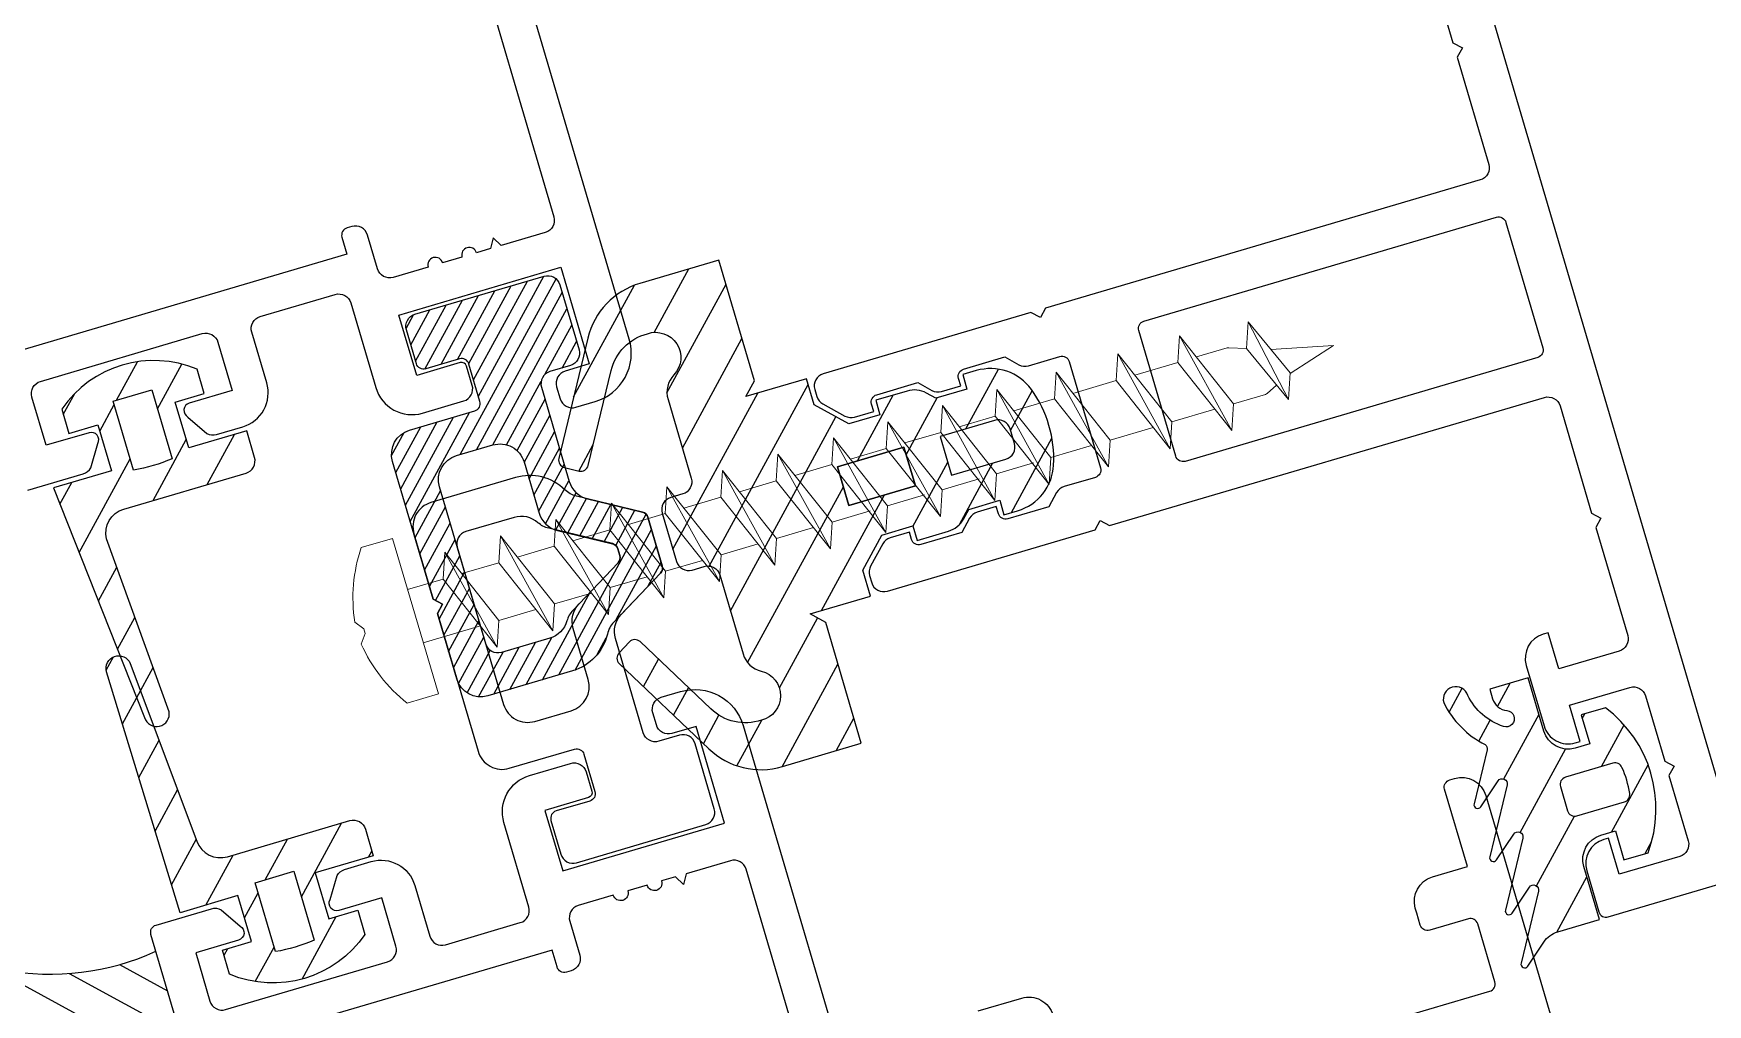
# Model space of a CAD drawing. Header units: millimetres. Extents: x 62878 to 70819, y -67946 to -61850.
# Drawn here: x 63558.57 to 63565.21, y -65187.83 to -65183.98 of the extents above; entities that cross this region are included whole.
import ezdxf

# ---------------------------------------------------------------- set-up
doc = ezdxf.new("R2010")
doc.units = ezdxf.units.MM
doc.layers.add('DOGRAMA', color=171, linetype='Continuous', lineweight=0)
pattern_1 = [(61.42665841833924, (63602.82817236294, -65288.32119574583), (0.1394151397588898, -0.07592747398675415), [])]

# ---------------------------------------------------------------- blocks, each defined once
blk = doc.blocks.new('a2we')
at = {"lineweight": 5, "ltscale": 0.5}
for p, q in [((-196.0144480926461, -415.2868589025547), (-196.5925912144022, -417.2488821181558)), ((-196.0144480926461, -415.2868589025547), (-195.4639709594615, -417.7110762494052)), ((-197.5747968978259, -417.6063757508618), (-196.5747276986959, -417.2423803302317)), ((-196.5747276986959, -417.2423803302317), (-194.1582851917165, -418.2620245979042)), ((-194.1582851917165, -418.2620245979042), (-197.5747968978259, -417.6063757508618)), ((-195.1583543907882, -418.6260200186506), (-197.5747968978259, -417.6063757508618)), ((-196.8896500078097, -417.895480952812), (-197.0961171580722, -418.3448917148726)), ((-197.1143788935161, -419.7428166739272), (-197.1143788935161, -418.4283854465556)), ((-194.1582851917165, -418.2620245979042), (-195.1583543907882, -418.6260200186506)), ((-195.1583543907882, -418.6260200186506), (-194.9264251741961, -419.2953524503964)), ((-194.9154016761394, -420.634479622855), (-194.9154016761394, -419.3608343693425)), ((-198.1144480926461, -420.1068120946153), (-197.1143788935161, -419.7428166739268)), ((-197.1143788935161, -419.7428166739268), (-193.9153324771005, -421.0399975355008)), ((-197.1143788935161, -419.7428166739268), (-193.9153324771005, -421.0399975355008)), ((-194.9154016761721, -421.4039929561312), (-198.1144480926461, -420.1068120946153)), ((-193.9153324771005, -421.0399975355008), (-198.1144480926461, -420.1068120946153)), ((-197.1143788935161, -422.2969096404012), (-197.1143788935162, -420.512330007273)), ((-193.9153324771005, -421.0399975355008), (-194.9154016761721, -421.4039929561312)), ((-194.9154016761721, -423.1885725893157), (-194.9154016761721, -421.4039929561312)), ((-198.1144480926461, -422.6609050610894), (-197.1143788935161, -422.2969096404012)), ((-194.9154016761721, -423.9580859226053), (-198.1144480926461, -422.6609050610894)), ((-193.9153324771005, -423.594090501975), (-198.1144480926461, -422.6609050610894)), ((-197.1143788935161, -422.2969096404012), (-193.9153324771005, -423.594090501975)), ((-197.1143788935161, -422.2969096404012), (-193.9153324771005, -423.594090501975)), ((-197.1143788935161, -424.8510026068752), (-197.1143788935162, -423.0664229737469)), ((-193.9153324771005, -423.594090501975), (-194.9154016761721, -423.9580859226053)), ((-194.9154016761721, -425.7426655557898), (-194.9154016761721, -423.9580859226053)), ((-198.1144480926461, -425.2149980275636), (-197.1143788935161, -424.8510026068752)), ((-194.9154016761721, -426.5121788890793), (-198.1144480926461, -425.2149980275636)), ((-193.9153324771005, -426.1481834684492), (-198.1144480926461, -425.2149980275636)), ((-197.1143788935161, -424.8510026068752), (-193.9153324771005, -426.1481834684492)), ((-197.1143788935161, -424.8510026068752), (-193.9153324771005, -426.1481834684492)), ((-197.1143788935161, -427.3050955733496), (-197.1143788935162, -425.6205159402211)), ((-193.9153324771005, -426.1481834684492), (-194.9154016761721, -426.5121788890793)), ((-194.9154016761721, -428.1967585222638), (-194.9154016761721, -426.5121788890793)), ((-198.1144480926461, -427.669090994038), (-197.1143788935161, -427.3050955733496)), ((-197.1143788935161, -427.3050955733496), (-193.9153324771005, -428.6022764349236)), ((-197.1143788935161, -427.3050955733496), (-193.9153324771005, -428.6022764349236)), ((-194.9154016761721, -428.9662718555534), (-198.1144480926461, -427.669090994038)), ((-193.9153324771005, -428.6022764349236), (-198.1144480926461, -427.669090994038)), ((-197.1143788935161, -429.5591885398237), (-197.1143788935161, -428.0237477951896)), ((-193.9153324771005, -428.6022764349236), (-194.9154016761721, -428.9662718555534)), ((-194.9154016761721, -430.450851488738), (-194.9154016761721, -428.9662718555534)), ((-198.1144480926461, -429.9231839605702), (-197.1143788935161, -429.5591885398237)), ((-194.9154016761721, -431.2203648220857), (-198.1144480926461, -429.9231839605702)), ((-193.9153324771005, -430.8563694013976), (-198.1144480926461, -429.9231839605702)), ((-197.1143788935161, -429.5591885398237), (-193.9153324771005, -430.8563694013976)), ((-197.1143788935161, -429.5591885398237), (-193.9153324771005, -430.8563694013976)), ((-197.1143788935161, -431.8132815063559), (-197.1143788935161, -430.2778407616635)), ((-193.9153324771005, -430.8563694013976), (-194.9154016761721, -431.2203648220857)), ((-194.9154016761721, -432.7049444552304), (-194.9154016761721, -431.2203648220857)), ((-198.1144480926461, -432.177276926986), (-197.1143788935161, -431.8132815063559)), ((-197.1143788935161, -431.8132815063559), (-193.9153324771005, -433.1104623678716)), ((-197.1143788935161, -431.8132815063559), (-193.9153324771005, -433.1104623678716)), ((-194.9154016761721, -433.4744577885599), (-198.1144480926461, -432.177276926986)), ((-193.9153324771005, -433.1104623678716), (-198.1144480926461, -432.177276926986)), ((-197.1143788935161, -434.0673744728301), (-197.1143788935161, -432.5319337281958)), ((-193.9153324771005, -433.1104623678716), (-194.9154016761721, -433.4744577885599)), ((-194.9154016761721, -434.9590374217446), (-194.9154016761721, -433.4744577885599)), ((-198.1144480926461, -434.4313698935184), (-197.1143788935161, -434.0673744728301)), ((-194.9154016761721, -435.7285507550341), (-198.1144480926461, -434.4313698935184)), ((-193.9153324771005, -435.364555334404), (-198.1144480926461, -434.4313698935184)), ((-197.1143788935161, -434.0673744728301), (-193.9153324771005, -435.364555334404)), ((-197.1143788935161, -434.0673744728301), (-193.9153324771005, -435.364555334404)), ((-197.1143788935161, -436.3642339800811), (-197.1143788935161, -434.7860266946118)), ((-193.9153324771005, -435.364555334404), (-194.9154016761721, -435.7285507550341)), ((-194.9154016761721, -437.2558969289955), (-194.9154016761721, -435.7285507550341)), ((-198.1144480926461, -436.7282294008277), (-197.1143788935161, -436.3642339800811)), ((-197.1143788935161, -436.3642339800811), (-193.9153324771005, -437.6614148416551)), ((-197.1143788935161, -436.3642339800811), (-193.9153324771005, -437.6614148416551)), ((-194.9154016761721, -438.0254102623434), (-198.1144480926461, -436.7282294008277)), ((-193.9153324771005, -437.6614148416551), (-198.1144480926461, -436.7282294008277)), ((-197.1143788935161, -438.6610934873901), (-197.1143788935161, -437.1337473134849)), ((-193.9153324771005, -437.6614148416551), (-194.9154016761721, -438.0254102623434)), ((-194.9154016761721, -439.5527564362646), (-194.9154016761721, -438.0254102623434)), ((-198.1144480926461, -439.0250889080787), (-197.1143788935161, -438.6610934873901)), ((-197.1143788935161, -438.6610934873901), (-193.9153324771005, -439.9582743489061)), ((-197.1143788935161, -438.6610934873901), (-193.9153324771005, -439.9582743489061)), ((-194.9154016761721, -440.3222697695944), (-198.1144480926461, -439.0250889080787)), ((-193.9153324771005, -439.9582743489061), (-198.1144480926461, -439.0250889080787)), ((-197.1143788935161, -440.9579529946993), (-197.1143788935161, -439.430606820736)), ((-193.9153324771005, -439.9582743489061), (-194.9154016761721, -440.3222697695944)), ((-194.9154016761721, -441.849615943574), (-194.9154016761721, -440.3222697695944)), ((-198.1144480926461, -441.3219484153295), (-197.1143788935161, -440.9579529946993)), ((-194.9154016761721, -442.6191292769035), (-198.1144480926461, -441.3219484153295)), ((-193.9153324771005, -442.2551338562151), (-198.1144480926461, -441.3219484153295)), ((-197.1143788935161, -440.9579529946993), (-193.9153324771005, -442.2551338562151)), ((-197.1143788935161, -443.2537258831643), (-197.1143788935161, -441.7274663280053)), ((-193.9153324771005, -442.2551338562151), (-194.9154016761721, -442.6191292769035)), ((-194.9154016761721, -444.1453888320787), (-194.9154016761721, -442.6191292769035)), ((-198.1144480926461, -443.6177213039109), (-197.1143788935161, -443.2537258831643)), ((-197.1143788935161, -443.2537258831643), (-193.9153324771005, -444.5509067447383)), ((-194.9154016761721, -444.9149021654266), (-198.1144480926461, -443.6177213039109)), ((-193.9153324771005, -444.5509067447383), (-198.1144480926461, -443.6177213039109)), ((-197.1143788935161, -445.5538642814245), (-197.1143788935161, -444.0232392165685)), ((-193.9153324771005, -444.5509067447383), (-194.9154016761721, -444.9149021654266)), ((-194.9154016761721, -446.4455272302989), (-194.9154016761721, -444.9149021654266)), ((-198.1144480926461, -445.9178597020545), (-197.1143788935161, -445.5538642814245)), ((-193.9153324771005, -446.8510451429402), (-198.1144480926461, -445.9178597020545)), ((-194.9154016761721, -447.2150405636282), (-198.1144480926461, -445.9178597020545)), ((-197.1143788935161, -445.5538642814245), (-193.9153324771005, -446.8510451429402)), ((-197.1143788935161, -445.5538642814245), (-193.9153324771005, -446.8510451429402)), ((-197.1143788935161, -447.8540026795677), (-197.1143788935161, -446.3233776147298)), ((-193.9153324771005, -446.8510451429402), (-194.9154016761721, -447.2150405636282)), ((-194.9154016761721, -448.7456656284821), (-194.9154016761721, -447.2150405636282)), ((-197.1143788935161, -447.8540026795677), (-198.1144480926461, -448.2179981003141)), ((-193.9153324771005, -449.1511835411412), (-197.1143788935161, -447.8540026795677)), ((-194.9154016761721, -449.5151789618299), (-198.1144480926461, -448.2179981003141)), ((-198.1144480926461, -448.2179981003141), (-193.9153324771005, -449.1511835411412)), ((-197.1143788935161, -450.1541410778275), (-197.1143788935161, -448.6235160129718)), ((-193.9153324770423, -449.1511835411412), (-194.9154016761721, -449.5151789618299)), ((-194.9154016761723, -451.0458040266858), (-194.9154016761721, -449.5151789618299)), ((-198.1144480926461, -450.5181364984577), (-197.1143788935161, -450.1541410778275)), ((-194.9154016761721, -451.8153173600317), (-198.1144480926461, -450.5181364984577)), ((-193.9153324770423, -451.4513219393434), (-198.1144480926461, -450.5181364984577)), ((-197.1143788935161, -450.1541410778275), (-193.9153324770423, -451.4513219393434)), ((-197.1143788935161, -453.2868589025547), (-197.1143788935162, -450.9236544111328)), ((-193.9153324770423, -451.4513219393434), (-194.9154016761721, -451.8153173600317)), ((-194.9154016761721, -453.2868589025547), (-194.9154016761721, -451.8153173600317)), ((-192.7980524524961, -453.2868589025547), (-199.230843732796, -453.2868589025547)), ((-199.230843732796, -454.5827171301502), (-199.230843732796, -453.2868589025547)), ((-192.7980524524961, -454.5827171301502), (-192.7980524524961, -453.2868589025547))]:
    blk.add_line(p, q, dxfattribs=at)
blk.add_lwpolyline([(-196.4690204826777, -455.6637351848848), (-196.1125089353335, -455.3998333582319), (-195.9163872499585, -455.3998333582319), (-195.5598757026143, -455.6637351848848)], dxfattribs=at)
for centre, radius, start, end in [((-196.9143788935627, -418.4283854465556), 0.2, 155.3251238657465, 180), ((-195.115401676151, -419.3608343693425), 0.2, 0, 19.11162363728389), ((-195.6603624057317, -449.5292358589606), 6.187568978619671, 234.757305859688, 262.4904896380407), ((-196.3685337795604, -449.5292358589606), 6.187568978619673, 277.5095103619591, 305.2426941403116)]:
    blk.add_arc(centre, radius, start, end, dxfattribs=at)

msp = doc.modelspace()

# ---------------------------------------------------------------- hatches: boundary and pattern name
at = {"layer": 'DOGRAMA', "lineweight": -2}
h = msp.add_hatch(dxfattribs=at)
h.set_pattern_fill('ANSI31', color=256, scale=0.05, angle=433.5057849383392, style=0)
h.set_pattern_definition(pattern_1)
edge = h.paths.add_edge_path(flags=16)
edge.add_arc((63562.41477604042, -65185.6209269565), 0.04999999999144209, 286.426658404795, 376.426658404795)
edge.add_line((63562.4627351656, -65185.60678756786), (63562.44576789917, -65185.54923661762))
edge.add_arc((63562.397808774, -65185.56337600627), 0.04999999998652067, 16.42665841515008, 106.4266584151501)
edge.add_line((63562.38366938534, -65185.5154168811), (63562.167853322, -65185.57904413006))
edge.add_line((63562.167853322, -65185.57904413006), (63562.2130993657, -65185.73251333064))
edge.add_line((63562.2130993657, -65185.73251333064), (63562.42891542907, -65185.66888608168))
h.paths.add_polyline_path([(63562.06922199019, -65185.77493149661), (63562.02397594647, -65185.62146229603), (63561.76020075793, -65185.69922893365), (63561.80544680165, -65185.85269813424)], flags=16)
edge = h.paths.add_edge_path()
edge.add_arc((63562.3677049649, -65185.50969799332), 0.2000000000188345, 35.86043952733922, 106.4266584092556)
edge.add_line((63562.3111474103, -65185.31786149256), (63562.25714117771, -65185.33378369945))
edge.add_line((63562.25714117771, -65185.33378369945), (63562.2741084441, -65185.39133464966))
edge.add_line((63562.2741084441, -65185.39133464966), (63562.15106041565, -65185.42761187309))
edge.add_line((63562.15106041565, -65185.42761187309), (63562.11291866625, -65185.40683933221))
edge.add_arc((63562.06509033617, -65185.4946598927), 0.1000000000128783, 61.42665841850641, 106.426658417253)
edge.add_line((63562.03681155886, -65185.39874164232), (63561.91183547638, -65185.43558729779))
edge.add_line((63561.91183547638, -65185.43558729779), (63561.92880274276, -65185.49313824801))
edge.add_line((63561.92880274276, -65185.49313824801), (63561.80575471429, -65185.52941547139))
edge.add_line((63561.80575471429, -65185.52941547139), (63561.66700709975, -65185.45385154116))
edge.add_line((63561.66700709975, -65185.45385154116), (63561.63638563183, -65185.34998716276))
edge.add_line((63561.63638563183, -65185.34998716276), (63561.39659000592, -65185.42068410604))
edge.add_line((63561.39659000592, -65185.42068410604), (63561.43040974241, -65185.3585855922))
edge.add_line((63561.43040974241, -65185.3585855922), (63561.28901585584, -65184.87899434038))
edge.add_line((63561.28901585584, -65184.87899434038), (63560.97556233773, -65184.97140722533))
edge.add_arc((63561.06039866968, -65185.25916197639), 0.2999999999663642, 106.4266584211826, 166.4266584213896)
edge.add_line((63560.76877757922, -65185.1887550195), (63560.65347865035, -65185.66631577244))
edge.add_arc((63560.6826407594, -65185.67335646812), 0.02999999999227717, 166.4266584379715, 256.4266584514795)
edge.add_line((63560.67560006373, -65185.70251857716), (63560.73392428186, -65185.71659996854))
edge.add_arc((63560.74096497755, -65185.68743785952), 0.02999999997276654, 256.4266584146798, 346.4266584146798)
edge.add_line((63560.77012708657, -65185.6944785552), (63560.86103633009, -65185.31793831136))
edge.add_arc((63561.05545039043, -65185.36487628261), 0.2000000000035541, 104.50706108692461, 166.4266584289126, ccw=False)
edge.add_arc((63561.03814076223, -65185.26572408955), 0.1000000000150432, -43.57334157605612, 109.14150601560621, ccw=False)
edge.add_arc((63561.18303929167, -65185.40358059525), 0.09999999999014567, 136.4266584065562, 196.4266584076147)
edge.add_line((63561.08712104131, -65185.43185937255), (63561.17953464881, -65185.74531534135))
edge.add_arc((63561.13157552361, -65185.75945473), 0.05000000001443655, -73.57334159428109, 16.42665840571891, ccw=False)
edge.add_line((63561.14571491226, -65185.8074138552), (63561.09777004553, -65185.82154904018))
edge.add_arc((63561.11190943421, -65185.86950816534), 0.04999999998571435, 106.4266584414998, 196.426658439142)
edge.add_line((63561.06395030904, -65185.88364755402), (63561.12050786365, -65186.07548405476))
edge.add_arc((63561.16846698883, -65186.06134466611), 0.05000000000047861, 196.4266584104345, 286.4266584104345)
edge.add_line((63561.18260637749, -65186.10930379129), (63561.23055124425, -65186.09516860632))
edge.add_arc((63561.24469063289, -65186.14312773151), 0.04999999999636351, 16.42665839679762, 106.4266583944399, ccw=False)
edge.add_line((63561.29264975807, -65186.12898834287), (63561.38506336556, -65186.44244431167))
edge.add_arc((63561.48098161591, -65186.41416553437), 0.09999999998002031, 196.4266584139712, 256.4266584123527)
edge.add_arc((63561.43404364461, -65186.60857959468), 0.1000000000121438, -76.28818917437508, 76.42665841319217, ccw=False)
edge.add_arc((63561.39479571818, -65186.51589528704), 0.1999999999793162, 226.4266584139601, 288.3462557565576, ccw=False)
edge.add_line((63561.25693921249, -65186.66079381647), (63560.97630041754, -65186.39379398024))
edge.add_arc((63560.95562194168, -65186.41552875967), 0.03000000001051871, 46.42665841377851, 136.4266584137785)
edge.add_line((63560.93388716225, -65186.3948502838), (63560.89253021054, -65186.43831984267))
edge.add_arc((63560.91426498995, -65186.45899831851), 0.02999999998493038, 136.4266584248246, 226.4266584152464)
edge.add_line((63560.89358651411, -65186.48073309791), (63561.24951679358, -65186.81936527575))
edge.add_arc((63561.45630155214, -65186.60201748157), 0.300000000012608, 226.4266584142189, 286.4266584140402)
edge.add_line((63561.54113788407, -65186.88977223269), (63561.85459140219, -65186.79735934774))
edge.add_line((63561.85459140219, -65186.79735934774), (63561.71319751557, -65186.31776809586))
edge.add_line((63561.71319751557, -65186.31776809586), (63561.65109900171, -65186.28394835931))
edge.add_line((63561.65109900171, -65186.28394835931), (63561.89089462764, -65186.21325141606))
edge.add_line((63561.89089462764, -65186.21325141606), (63561.86027315971, -65186.10938703765))
edge.add_line((63561.86027315971, -65186.10938703765), (63561.93583708997, -65185.97063942309))
edge.add_line((63561.93583708997, -65185.97063942309), (63562.05888511847, -65185.9343621997))
edge.add_line((63562.05888511847, -65185.9343621997), (63562.07585238484, -65185.9919131499))
edge.add_line((63562.07585238484, -65185.9919131499), (63562.20082846728, -65185.95506749443))
edge.add_arc((63562.17254968997, -65185.85914924408), 0.0999999999841354, 286.4266584219685, 331.426658423508)
edge.add_line((63562.26037025043, -65185.90697757414), (63562.28114279132, -65185.86883582475))
edge.add_line((63562.28114279132, -65185.86883582475), (63562.40419081978, -65185.83255860137))
edge.add_line((63562.40419081978, -65185.83255860137), (63562.42115808614, -65185.89010955158))
edge.add_line((63562.42115808614, -65185.89010955158), (63562.47516431876, -65185.8741873447))
edge.add_arc((63562.41860676412, -65185.68235084399), 0.1999999999752498, 286.426658421379, 356.9928773050196)
edge.add_arc((63562.14847923696, -65185.66816038691), 0.4704999999772694, 356.9928773000148, 395.8604395344692)
at = {"layer": 'DOGRAMA', "lineweight": -2, "ltscale": 5}
h = msp.add_hatch(dxfattribs=at)
h.set_pattern_fill('ANSI31', color=256, scale=0.015, angle=433.5057849383392, style=0)
h.set_pattern_definition([(61.42665841833924, (63602.82817236294, -65288.32119574583), (0.04182454192766689, -0.02277824219602622), [])])
edge = h.paths.add_edge_path(flags=16)
edge.add_line((63560.88822840094, -65186.0255625166), (63560.89594204072, -65186.05172626562))
edge.add_arc((63560.8671665656, -65186.06020989886), 0.03000000002084598, -43.57334149805962, 16.42665849447542, ccw=False)
edge.add_line((63560.88890134506, -65186.08088837469), (63560.70944087514, -65186.26951609341))
edge.add_arc((63560.78189013991, -65186.33844434627), 0.1000000000426032, 136.4266584293974, 164.2856165401979)
edge.add_arc((63560.5893653829, -65186.28427592418), 0.09999999998440245, 286.4266584219685, 344.2856165351782, ccw=False)
edge.add_line((63560.61764416022, -65186.38019417453), (63560.42562325286, -65186.43680609623))
edge.add_arc((63560.41148386421, -65186.38884697106), 0.04999999998857822, 196.4266584151501, 286.4266584231474, ccw=False)
edge.add_line((63560.36352473903, -65186.40298635971), (63560.17971268648, -65185.77951773231))
edge.add_arc((63560.27563093685, -65185.75123895498), 0.1000000000091874, 106.42665842642921, 196.4266584264291, ccw=False)
edge.add_line((63560.24735215952, -65185.65532070461), (63560.39141394169, -65185.61284817159))
edge.add_arc((63560.41969271898, -65185.70876642195), 0.0999999999919207, 16.42665840761481, 106.42665840761481, ccw=False)
edge.add_line((63560.51561096935, -65185.68048764465), (63560.57536282927, -65185.88315884901))
edge.add_arc((63560.67128107962, -65185.85488007174), 0.09999999997876907, 196.4266583967976, 256.4266583961432)
edge.add_line((63560.64781209395, -65185.95208710188), (63560.86649362153, -65186.00488404074))
edge.add_arc((63560.85945292583, -65186.03404614978), 0.02999999999739995, 16.426658391774083, 76.42665839744768, ccw=False)
edge = h.paths.add_edge_path()
edge.add_line((63560.34051214252, -65185.44019532092), (63560.29668003762, -65185.29152203286))
edge.add_arc((63560.26790456254, -65185.30000566602), 0.02999999996537561, 16.42665838083496, 106.4266583847646)
edge.add_line((63560.25942092937, -65185.27123019095), (63560.12513537885, -65185.31082047921))
edge.add_arc((63560.11665174565, -65185.28204500409), 0.03000000000850067, 196.4266584145022, 286.4266584145022, ccw=False)
edge.add_line((63560.08787627053, -65185.29052863728), (63560.04828598231, -65185.15624308676))
edge.add_arc((63560.09624510749, -65185.14210369809), 0.0499999999996723, 106.42665842878691, 196.4266584367842, ccw=False)
edge.add_line((63560.08210571882, -65185.09414457291), (63560.59526835831, -65184.94285311428))
edge.add_arc((63560.60940774696, -65184.99081223945), 0.04999999998652067, 16.426658415150087, 106.42665841515009, ccw=False)
edge.add_line((63560.65736687213, -65184.9766728508), (63560.73371957089, -65185.23565212681))
edge.add_arc((63560.68576044572, -65185.24979151547), 0.04999999999063578, -73.57334156885531, 16.426658431144688, ccw=False)
edge.add_line((63560.69989983438, -65185.29775064065), (63560.61836932154, -65185.32178760135))
edge.add_arc((63560.63250871021, -65185.36974672653), 0.0499999999996723, 106.4266584367842, 196.4266584367842)
edge.add_line((63560.58454958503, -65185.3838861152), (63560.69475006528, -65185.75767304153))
edge.add_arc((63560.79066831565, -65185.72939426421), 0.09999999999809335, 196.4266584196107, 256.4266584203186)
edge.add_line((63560.76719933001, -65185.82660129438), (63560.98588085753, -65185.87939823327))
edge.add_arc((63560.97884016186, -65185.90856034232), 0.02999999999056958, 16.4266584529488, 76.42665845147951, ccw=False)
edge.add_line((63561.00761563695, -65185.90007670911), (63561.06430955584, -65186.09237574115))
edge.add_arc((63561.03553408073, -65186.10085937433), 0.02999999999740659, -43.573341614956405, 16.426658391774083, ccw=False)
edge.add_line((63561.05726886013, -65186.12153785019), (63560.87122560465, -65186.31708461819))
edge.add_arc((63560.9436748694, -65186.38601287095), 0.09999999995657645, 136.4266584630608, 166.9153301739242)
edge.add_arc((63560.65146389675, -65186.3180956607), 0.2000000000166586, 286.4266584198417, 346.91533013147455, ccw=False)
edge.add_line((63560.70802145139, -65186.50993216145), (63560.37212316851, -65186.60896224908))
edge.add_arc((63560.34384439119, -65186.51304399873), 0.09999999999111438, 196.4266584207896, 286.42665842078964, ccw=False)
edge.add_line((63560.24792614084, -65186.54132277604), (63560.17157344208, -65186.28234350008))
edge.add_line((63560.17157344208, -65186.28234350008), (63560.19186528398, -65186.24508439173))
edge.add_line((63560.19186528398, -65186.24508439173), (63560.1546061757, -65186.22479254982))
edge.add_line((63560.1546061757, -65186.22479254982), (63559.99341714499, -65185.67805852272))
edge.add_arc((63560.08933539535, -65185.6497797454), 0.1000000000001509, 106.42665841961079, 196.4266584236094, ccw=False)
edge.add_line((63560.06105661803, -65185.55386149503), (63560.3202203006, -65185.47745442922))
edge.add_arc((63560.31173666741, -65185.4486789541), 0.02999999999946415, 286.426658405103, 376.426658405103)
at = {"layer": 'DOGRAMA', "lineweight": -2}
h = msp.add_hatch(dxfattribs=at)
h.set_pattern_fill('ANSI31', color=256, scale=0.05, angle=433.5057849383392, style=0)
h.set_pattern_definition(pattern_1)
edge = h.paths.add_edge_path(flags=16)
edge.add_arc((63558.85399365082, -65185.05357510245), 0.6682513994152713, 279.5509792054248, 293.3023376357444, ccw=False)
edge.add_line((63558.96487332638, -65185.71256344102), (63558.8842239215, -65185.43901024858))
edge.add_line((63558.8842239215, -65185.43901024858), (63559.03769312207, -65185.39376420488))
edge.add_line((63559.03769312207, -65185.39376420488), (63559.11834252701, -65185.6673173973))
edge = h.paths.add_edge_path()
edge.add_line((63559.44528386129, -65185.66235398479), (63559.41417720629, -65185.55684390942))
edge.add_line((63559.41417720629, -65185.55684390942), (63559.18397340541, -65185.62471297497))
edge.add_line((63559.18397340541, -65185.62471297497), (63559.1302437285, -65185.44246829927))
edge.add_line((63559.1302437285, -65185.44246829927), (63559.24534562894, -65185.40853376652))
edge.add_line((63559.24534562894, -65185.40853376652), (63559.21706685162, -65185.31261551612))
edge.add_arc((63559.04520916901, -65185.71983650885), 0.4419999999933427, 67.1190103015535, 145.7343065338671)
edge.add_line((63558.67992464957, -65185.47097666908), (63558.7082034269, -65185.56689491948))
edge.add_line((63558.7082034269, -65185.56689491948), (63558.82330532734, -65185.5329603867))
edge.add_line((63558.82330532734, -65185.5329603867), (63558.87703500423, -65185.71520506237))
edge.add_line((63558.87703500423, -65185.71520506237), (63558.64683120335, -65185.78307412796))
edge.add_line((63558.64683120335, -65185.78307412796), (63559.0088784257, -65186.69493414556))
edge.add_arc((63559.05683755091, -65186.6807947569), 0.05000000002553064, 196.4266584193558, 369.7168216129861)
edge.add_line((63559.1061202489, -65186.67235581852), (63558.85685163046, -65185.98571935677))
edge.add_arc((63558.95434644626, -65185.96347613549), 0.1000000000081971, 106.426658405257, 192.8519288364839, ccw=False)
edge.add_line((63558.92606766897, -65185.86755788511), (63559.41146412479, -65185.72445249866))
edge.add_arc((63559.39732473611, -65185.67649337348), 0.0500000000037874, 286.4266584527788, 376.4266584527788)
h = msp.add_hatch(dxfattribs=at)
h.set_pattern_fill('ANSI31', color=256, scale=0.05, angle=433.5057849383392, style=0)
h.set_pattern_definition(pattern_1)
edge = h.paths.add_edge_path(flags=16)
edge.add_arc((63559.41755809401, -65186.96511868689), 0.6682513993693198, 279.5509792010209, 293.3023376313281, ccw=False)
edge.add_line((63559.52843776951, -65187.62410702542), (63559.4477883646, -65187.35055383299))
edge.add_line((63559.4477883646, -65187.35055383299), (63559.60125756522, -65187.30530778931))
edge.add_line((63559.60125756522, -65187.30530778931), (63559.68190697012, -65187.57886098171))
edge = h.paths.add_edge_path()
edge.add_line((63559.88557294449, -65187.13808110161), (63559.91667959958, -65187.243591177))
edge.add_line((63559.91667959958, -65187.243591177), (63559.68647579868, -65187.31146024259))
edge.add_line((63559.68647579868, -65187.31146024259), (63559.74020547557, -65187.49370491828))
edge.add_line((63559.74020547557, -65187.49370491828), (63559.85530737602, -65187.45977038548))
edge.add_line((63559.85530737602, -65187.45977038548), (63559.88358615333, -65187.55568863584))
edge.add_arc((63559.51830163388, -65187.30682879608), 0.441999999996901, 247.11901030365811, 325.7343065357086, ccw=False)
edge.add_line((63559.34644395128, -65187.71404978882), (63559.31816517397, -65187.61813153846))
edge.add_line((63559.31816517397, -65187.61813153846), (63559.43326707442, -65187.58419700568))
edge.add_line((63559.43326707442, -65187.58419700568), (63559.37953739752, -65187.40195232998))
edge.add_line((63559.37953739752, -65187.40195232998), (63559.14933359662, -65187.4698213955))
edge.add_line((63559.14933359662, -65187.4698213955), (63558.85806234509, -65186.51371639156))
edge.add_arc((63558.90602147029, -65186.49957700291), 0.0500000000164941, 23.13649521384889, 196.4266584137163, ccw=False)
edge.add_line((63558.95200004066, -65186.4799308565), (63559.21583076398, -65187.18565279187))
edge.add_arc((63559.30979919748, -65187.15144850116), 0.09999999998161156, 200.0013879812491, 286.4266584139712)
edge.add_line((63559.33807797478, -65187.24736675152), (63559.82347443065, -65187.10426136508))
edge.add_arc((63559.83761381931, -65187.15222049026), 0.05000000000047861, 16.426658410434527, 106.4266584104345, ccw=False)
h = msp.add_hatch(dxfattribs=at)
h.set_pattern_fill('ANSI31', color=256, scale=0.05, angle=433.5057849383392, style=0)
h.set_pattern_definition(pattern_1)
edge = h.paths.add_edge_path()
edge.add_arc((63564.64825510579, -65187.64181393187), 0.09999999998593075, 106.42665840879371, 146.4266584079598, ccw=False)
edge.add_line((63564.61997632849, -65187.54589568151), (63564.78598970042, -65187.49695134441))
edge.add_line((63564.78598970042, -65187.49695134441), (63564.72377639033, -65187.28593119363))
edge.add_arc((63564.81969464072, -65187.25765241633), 0.1000000000149152, 106.42665840807669, 196.4266584080767, ccw=False)
edge.add_line((63564.79141586342, -65187.16173416594), (63564.8489668136, -65187.14476689957))
edge.add_line((63564.8489668136, -65187.14476689957), (63564.88290134638, -65187.25986880001))
edge.add_line((63564.88290134638, -65187.25986880001), (63564.97881959678, -65187.23159002268))
edge.add_arc((63564.51031026337, -65187.05695038085), 0.4999999999861904, 339.5567607726942, 413.296556064288)
edge.add_line((63564.80914693289, -65186.65608052049), (63564.71322868249, -65186.6843592978))
edge.add_line((63564.71322868249, -65186.6843592978), (63564.74716321527, -65186.79946119827))
edge.add_line((63564.74716321527, -65186.79946119827), (63564.68961226507, -65186.81642846465))
edge.add_arc((63564.66133348774, -65186.72051021428), 0.1000000000091874, 196.4266584264291, 286.4266584264291, ccw=False)
edge.add_line((63564.56541523737, -65186.74878899161), (63564.50320192733, -65186.53776884079))
edge.add_line((63564.50320192733, -65186.53776884079), (63564.35023629239, -65186.58286642241))
edge.add_line((63564.35023629239, -65186.58286642241), (63564.36140058249, -65186.62073436681))
edge.add_arc((63564.42374744527, -65186.60235316156), 0.0650000000396238, 196.4266584023048, 264.8359939137225)
edge.add_arc((63564.41495471897, -65186.69964608446), 0.03268943072275203, -109.00362073646829, 84.83599391691092, ccw=False)
edge.add_arc((63564.48073025436, -65186.50050313507), 0.2424115900916873, 206.1173526409231, 251.62412504776262, ccw=False)
edge.add_arc((63564.21547501377, -65186.62262612554), 0.05002797724575873, 17.94126349472699, 195.4544997994132)
edge.add_arc((63564.50062415347, -65186.47137619593), 0.3717812400863161, 206.2751588359588, 242.926679326148)
edge.add_arc((63564.31989010073, -65186.81876481985), 0.01999999999466262, -13.57334151987402, 54.812321377065814, ccw=False)
edge.add_line((63564.33933150676, -65186.82345861696), (63564.28769074263, -65187.03735134316))
edge.add_arc((63564.30227179714, -65187.04087169101), 0.01499999998540829, 166.4266583708947, 326.4266583695064)
edge.add_line((63564.31476947659, -65187.04916675026), (63564.38285732498, -65186.94658278087))
edge.add_arc((63564.39952089761, -65186.95764285986), 0.01999999999642418, -13.573341540136028, 146.4266584715566, ccw=False)
edge.add_line((63564.41896230364, -65186.96233665697), (63564.3499040527, -65187.24837149396))
edge.add_arc((63564.36448510723, -65187.25189184181), 0.01500000000491892, 166.4266584174782, 326.4266584387696)
edge.add_line((63564.3769827867, -65187.26018690105), (63564.44507063505, -65187.15760293163))
edge.add_arc((63564.46173420767, -65187.16866301064), 0.0200000000024329, -13.57334159602982, 146.4266584079292, ccw=False)
edge.add_line((63564.48117561371, -65187.17335680778), (63564.41211736281, -65187.45939164476))
edge.add_arc((63564.42669841732, -65187.46291199262), 0.01499999998540829, 166.4266583708947, 326.4266583848755)
edge.add_line((63564.43919609677, -65187.47120705187), (63564.50728394517, -65187.36862308242))
edge.add_arc((63564.52394751779, -65187.37968316143), 0.0200000000024329, -13.57334159602982, 146.4266584079292, ccw=False)
edge.add_line((63564.54338892383, -65187.38437695857), (63564.4743306729, -65187.67041179557))
edge.add_arc((63564.48891172742, -65187.67393214342), 0.01499999999955377, 166.4266583839398, 326.4266584002446)
edge.add_line((63564.50140940688, -65187.68222720268), (63564.56493724271, -65187.58651353685))
edge = h.paths.add_edge_path(flags=16)
edge.add_line((63564.83932935577, -65186.87654407047), (63564.65074826711, -65186.93214185914))
edge.add_arc((63564.65923190032, -65186.96091733423), 0.02999999998469989, 106.4266584568785, 196.4266584529488)
edge.add_line((63564.63045642523, -65186.96940096744), (63564.65873520253, -65187.0653192178))
edge.add_arc((63564.68751067764, -65187.05683558461), 0.02999999999946415, 196.426658405103, 286.426658405103)
edge.add_line((63564.69599431083, -65187.08561105972), (63564.88457539948, -65187.03001327105))
edge.add_arc((63564.87609176628, -65187.00123779596), 0.02999999998058478, 286.4266584302208, 368.6602242721254)
edge.add_arc((63564.51031026333, -65187.05695038064), 0.3999999999705048, 8.660224218371543, 24.19309255475878)
edge.add_arc((63564.84781298898, -65186.90531954561), 0.03000000002735575, 24.19309261199175, 106.4266584466295)
h = msp.add_hatch(dxfattribs=at)
h.set_pattern_fill('ANSI31', color=256, scale=0.03999999999999999, angle=433.5057849383392, style=0)
h.set_pattern_definition([(331.4266584183393, (63534.89309548662, -65057.89349232275), (0.06074197918940329, 0.1115321118071118), [])])
h.paths.add_polyline_path([(63559.40350871087, -65188.90658903898, -0.4142135623420975), (63559.42210956591, -65188.87243485636), (63559.05377849141, -65187.62309964535, -0.1532309010706403), (63558.44999021191, -65187.6968540589), (63558.85437672755, -65189.06848503911)])
h.paths.add_polyline_path([(63559.50808331769, -65189.16404760021), (63559.43766289345, -65188.92518989409, -0.4142135623575963), (63559.40350871087, -65188.90658903898), (63558.85437672755, -65189.06848503911), (63558.93257381552, -65189.33372026413)])

# ---------------------------------------------------------------- linework, layer by layer
at = {"layer": 'DOGRAMA', "lineweight": -2, "ltscale": 0.5}
for points in [[(63571.26531520987, -65180.56159336311), (63571.60102908615, -65180.46261764249), (63573.39470036806, -65179.93380450668, -0.4142135623730953), (63573.43195947631, -65179.95409634862), (63574.72712747743, -65184.34715221544, -0.4142135623730951), (63574.70683563549, -65184.38441132374), (63572.91316435365, -65184.91322445955), (63572.57745047737, -65185.01220018016), (63565.34521439968, -65187.14441998981, -0.4142135623730951), (63565.30795529136, -65187.12412814786), (63564.01278729031, -65182.73107228105, -0.4142135623722071), (63564.03307913218, -65182.69381317277)], [(63560.34051214252, -65185.44019532092), (63560.29668003762, -65185.29152203286, 0.4142135623730951), (63560.25942092937, -65185.27123019095), (63560.12513537885, -65185.31082047921, -0.4142135623730951), (63560.08787627053, -65185.29052863728), (63560.04828598231, -65185.15624308676, -0.4142135623730951), (63560.08210571882, -65185.09414457291), (63560.59526835831, -65184.94285311428, -0.4142135623730951), (63560.65736687213, -65184.9766728508), (63560.73371957089, -65185.23565212681, -0.4142135623730951), (63560.69989983438, -65185.29775064065), (63560.61836932154, -65185.32178760135, 0.4142135623730951), (63560.58454958503, -65185.3838861152), (63560.69475006528, -65185.75767304153, 0.2679491924311303), (63560.76719933001, -65185.82660129438), (63560.98588085753, -65185.87939823327, -0.2679491924310549), (63561.00761563695, -65185.90007670911), (63561.06430955584, -65186.09237574115, -0.2679491924311364), (63561.05726886013, -65186.12153785019), (63560.87122560465, -65186.31708461819, 0.1338222992157564), (63560.84627121187, -65186.36337380092, -0.2702358223096737), (63560.70802145139, -65186.50993216145), (63560.37212316851, -65186.60896224908, -0.4142135623730951), (63560.24792614084, -65186.54132277604), (63560.17157344208, -65186.28234350008), (63560.19186528398, -65186.24508439173), (63560.1546061757, -65186.22479254982), (63559.99341714499, -65185.67805852272, -0.4142135623730951), (63560.06105661803, -65185.55386149503), (63560.3202203006, -65185.47745442922, 0.4142135623731091)], [(63560.88822840094, -65186.0255625166), (63560.89594204072, -65186.05172626562, -0.2679491924311364), (63560.88890134506, -65186.08088837469), (63560.70944087514, -65186.26951609341, 0.1221599187188834), (63560.68562776138, -65186.31136013522, -0.2579611168298657), (63560.61764416022, -65186.38019417453), (63560.42562325286, -65186.43680609623, -0.4142135623730951), (63560.36352473903, -65186.40298635971), (63560.17971268648, -65185.77951773231, -0.4142135623730951), (63560.24735215952, -65185.65532070461), (63560.39141394169, -65185.61284817159, -0.4142135623730951), (63560.51561096935, -65185.68048764465), (63560.57536282927, -65185.88315884901, 0.2679491924311186), (63560.64781209395, -65185.95208710188), (63560.86649362153, -65186.00488404074, -0.2679491924310675)], [(63560.75334331826, -65186.84046958429), (63560.79717542312, -65186.98914287238, -0.4142135623730951), (63560.77688358119, -65187.02640198065), (63560.64259803064, -65187.06599226889, 0.4142135623730951), (63560.62230618876, -65187.10325137722), (63560.66189647703, -65187.23753692774, 0.4142135623730951), (63560.72399499085, -65187.27135666426), (63561.23715763033, -65187.12006520563, 0.4142135623730951), (63561.27097736682, -65187.05796669178), (63561.19462466807, -65186.79898741579, 0.4142135623730951), (63561.13252615423, -65186.76516767927), (63561.05099564147, -65186.78920463999, -0.4142135623730951), (63560.9888971276, -65186.75538490344), (63560.87869664735, -65186.38159797712, -0.2679491924311303), (63560.902165633, -65186.28439094694), (63561.05722988709, -65186.12140565821, 0.2679491924310549), (63561.06427058277, -65186.09224354917), (63561.0075766639, -65185.89994451711, 0.2679491924311364), (63560.98584188447, -65185.87926604126), (63560.72347178805, -65185.8159212398, -0.1338222992157564), (63560.67739712058, -65185.79057296217, 0.2702358223096737), (63560.48175225975, -65185.74245396648), (63560.14585397687, -65185.84148405415, 0.4142135623730951), (63560.07821450387, -65185.96568108183), (63560.15456720259, -65186.22466035782), (63560.19182631093, -65186.24495219973), (63560.17153446899, -65186.28221130805), (63560.33272349971, -65186.82894533513, 0.4142135623730951), (63560.4569205274, -65186.89658480822), (63560.71608420997, -65186.82017774238, -0.4142135623731091)], [(63560.8959030677, -65186.05159407362), (63560.88818942788, -65186.02543032457, 0.2679491924311364), (63560.86645464846, -65186.00475184871), (63560.61336801721, -65185.94364838219, -0.1221599187188834), (63560.5706635404, -65185.92141516657, 0.2579611168298657), (63560.47621130059, -65185.90047073069), (63560.28419039323, -65185.95708265237, 0.4142135623730951), (63560.2503706567, -65186.01918116622), (63560.43418270926, -65186.64264979362, 0.4142135623730951), (63560.55837973697, -65186.71028926667), (63560.70244151907, -65186.66781673364, 0.4142135623730951), (63560.77008099213, -65186.54361970596), (63560.71032913225, -65186.34094850157, -0.2679491924311186), (63560.73379811789, -65186.24374147142), (63560.88886237199, -65186.08075618268, 0.2679491924310675)]]:
    msp.add_lwpolyline(points, format="xyb", close=True, dxfattribs=at)
for points in [[(63558.54525719755, -65185.79216925516), (63558.76518815381, -65185.72732884665, 0.1989616347783402), (63558.79496200624, -65185.7032774473), (63558.82309838379, -65185.60726170139, 0.6680475602943508), (63558.78826296918, -65185.56414272197), (63558.61794093202, -65185.61435734683), (63558.56138337738, -65185.42252084607, -0.4142135623730951), (63558.59520311393, -65185.36042233226), (63559.23785539137, -65185.17095452425, -0.4142135623730951), (63559.29995390519, -65185.20477426077), (63559.35651145985, -65185.39661076151), (63559.18618942265, -65185.44682538637, 0.6680475602943992), (63559.18031713181, -65185.50194587892), (63559.2560506276, -65185.56733853687, 0.1991096956271691), (63559.29410056996, -65185.57139401278), (63559.39892962583, -65185.54048813703, 0.4142135623730951), (63559.49362488809, -65185.36661229828), (63559.43423945574, -65185.16518397252, -0.4142135623730951), (63559.46805919222, -65185.10308545867), (63559.76540576836, -65185.01542124899, -0.4142135623730951), (63559.82750428224, -65185.04924098554), (63559.92648000282, -65185.38495486182, 0.4142135623730951), (63560.11277554434, -65185.48641407141), (63560.27583656999, -65185.43834014995, 0.4142135623730951), (63560.30965630648, -65185.3762416361), (63560.28703328467, -65185.29950703582, 0.4142135623730951), (63560.26219387909, -65185.2859791412), (63560.08954102846, -65185.33688094036), (63560.01884408519, -65185.09708531444), (63560.66149636261, -65184.90761750644), (63560.7746114719, -65185.29129050793), (63560.67869322152, -65185.31956928522, 0.4142135623730951), (63560.64487348502, -65185.38166779907), (63560.65901287365, -65185.42962692426, 0.4142135623730951), (63560.72111138751, -65185.46344666077), (63560.7978459878, -65185.44082363893, 0.4142135623730951), (63560.93312493389, -65185.19242958358), (63560.41845118674, -65183.44671742686, -0.4142135623730951)], [(63564.07767616907, -65183.5876873833), (63564.20404243867, -65184.01630674508), (63564.24130154699, -65184.03659858699), (63564.22100970506, -65184.07385769532), (63564.3463245536, -65184.4989107618, -0.4142135623730951), (63564.31250481704, -65184.56100927564), (63562.58597631042, -65185.07002726734), (63562.56568446854, -65185.10728637564), (63562.52842536022, -65185.08699453373), (63561.70352840707, -65185.33019201863, 0.4142135623730951), (63561.66970867055, -65185.39229053246), (63561.67799133263, -65185.42038433756, 0.1989123673795887), (63561.70203629281, -65185.45015522915), (63561.78985685328, -65185.49798355919, 0.1989123673797732), (63561.82791040699, -65185.50203240418), (63561.90396333725, -65185.4796103534), (63561.89547970406, -65185.45083487828, -0.4142135623730951), (63561.91577154597, -65185.41357576997), (63562.07883257162, -65185.36550184856), (63562.1351625546, -65185.39617996088, 0.1989123673797732), (63562.17321610829, -65185.40022880583), (63562.24926903856, -65185.37780675506), (63562.24078540538, -65185.34903127995, -0.4142135623729841), (63562.26107724731, -65185.31177217164), (63562.42413827292, -65185.2636982502), (63562.48046825592, -65185.29437636252, 0.1989123673797501), (63562.51852180962, -65185.29842520751), (63562.64253386507, -65185.26186376806, -0.4142135623729288), (63562.67979297338, -65185.28215560997), (63562.80421959359, -65185.7041959116, -0.4142135623725959), (63562.78392775166, -65185.74145501989), (63562.6599156962, -65185.77801645933, 0.1989123673796753), (63562.63014480461, -65185.80206141948), (63562.59946669227, -65185.85839140248), (63562.43640566665, -65185.90646532392, -0.4142135623736503), (63562.39914655834, -65185.88617348201), (63562.39066292511, -65185.8573980069), (63562.31460999486, -65185.87982005767, 0.1989123673797502), (63562.28483910331, -65185.90386501783), (63562.25416099095, -65185.96019500082), (63562.09109996534, -65186.00826892228, -0.4142135623732063), (63562.05384085704, -65185.98797708035), (63562.04535722383, -65185.95920160522), (63561.96930429356, -65185.98162365596, 0.1989123673796753), (63561.939533402, -65186.00566861614), (63561.89170507192, -65186.09348917662, 0.1989123673797207), (63561.88765622697, -65186.13154273031), (63561.89593888907, -65186.15963653539, 0.4142135623730951), (63561.95803740292, -65186.19345627195), (63562.78293435602, -65185.95025878702), (63562.803226198, -65185.91299967872), (63562.84048530629, -65185.93329152062), (63564.56701381294, -65185.42427352893, -0.4142135623730951), (63564.62911232674, -65185.45809326546), (63564.75442717526, -65185.88314633195), (63564.79168628357, -65185.90343817386), (63564.77139444165, -65185.94069728217), (63564.89776071125, -65186.36931664395, -0.4142135623730951), (63564.86394097472, -65186.43141515779), (63564.62414534881, -65186.50211210109), (63564.58172718284, -65186.35823472556), (63564.56254353278, -65186.36389048104, 0.4142135623729619), (63564.49490405971, -65186.4880875087), (63564.56560100299, -65186.72788313459, 0.4142135623728953), (63564.68979803067, -65186.79552260763), (63564.70898168075, -65186.78986685218), (63564.66656351479, -65186.64598947663), (63564.90635914069, -65186.57529253334, -0.4142135623730951), (63564.96845765453, -65186.60911226987), (63565.04481035328, -65186.86809154587), (63565.0820694616, -65186.88838338779), (63565.06177761967, -65186.92564249609), (63565.13813031841, -65187.18462177207, -0.4142135623730951), (63565.10431058192, -65187.24672028593), (63564.864514956, -65187.31741722922), (63564.82209678999, -65187.17353985365), (63564.80291313991, -65187.1791956091, 0.4142135623728953), (63564.73527366689, -65187.30339263684), (63564.78334758832, -65187.46645366245, 0.4142135623729288), (63564.82060669666, -65187.48674550436), (63574.93039028531, -65184.50616237523, 0.4142135623729288)], [(63559.61935403776, -65189.54146465272), (63559.03398334733, -65187.55595687008, -0.4142135623730951), (63559.05427518923, -65187.51869776179), (63559.27420614553, -65187.45385735329, -0.1989616347783402), (63559.31226567971, -65187.45791000129), (63559.38798958369, -65187.52330548711, -0.6680475602943508), (63559.38211729285, -65187.57842597969), (63559.21179525567, -65187.62864060455), (63559.26835281026, -65187.82047710528, 0.4142135623730951), (63559.33045132415, -65187.85429684182), (63559.97310360158, -65187.66482903382, 0.4142135623730951), (63560.00692333811, -65187.60273051997), (63559.95036578349, -65187.41089401922), (63559.7800437463, -65187.4611086441, -0.6680475602943992), (63559.74520833174, -65187.41798966462), (63559.77335430105, -65187.32197109086, -0.1991096956271691), (63559.80311856166, -65187.2979225194), (63559.90794761749, -65187.26701664367, -0.4142135623730951), (63560.08182345628, -65187.36171190595), (63560.14120888861, -65187.56314023171, 0.4142135623730951), (63560.20330740248, -65187.59695996824), (63560.50065397859, -65187.50929575857, 0.4142135623730951), (63560.53447371514, -65187.44719724475), (63560.4354979945, -65187.11148336844, -0.4142135623730951), (63560.53695720412, -65186.9251878269), (63560.70001822973, -65186.87711390546, -0.4142135623730951), (63560.76211674358, -65186.91093364199), (63560.78473976542, -65186.98766824229, -0.4142135623730951), (63560.77121187082, -65187.01250764784), (63560.59855902014, -65187.06340944703), (63560.66925596341, -65187.30320507289), (63561.31190824089, -65187.11373726491), (63561.19879313165, -65186.73006426344), (63561.10287488129, -65186.75834304074, -0.4142135623730951), (63561.04077636745, -65186.72452330423), (63561.02663697879, -65186.67656417906, -0.4142135623730951), (63561.06045671533, -65186.61446566519), (63561.13719131561, -65186.59184264335, -0.4142135623730951), (63561.38558537098, -65186.72712158944), (63561.90025911813, -65188.47283374614, 0.4142135623730951)], [(63563.46261840722, -65188.04349302872), (63564.34986222315, -65187.78191433853, 0.4142135623730951), (63564.37015406509, -65187.74465523023), (63564.3022849995, -65187.51445142936, 0.4142135623730951), (63564.2650258912, -65187.49415958744), (63564.11155669059, -65187.53940563116, -0.4142135623730951), (63564.07429758231, -65187.51911378921), (63564.0601581936, -65187.47115466405), (63564.05450243818, -65187.45197101399, -0.4142135623730951), (63564.12214191123, -65187.3277739863), (63564.26122337425, -65187.28676975917), (63564.17073128686, -65186.97983135801, -0.4142135623730951), (63564.19102312875, -65186.9425722497), (63564.21020677884, -65186.93691649425, -0.4142135623730951), (63564.3344038065, -65187.00455596733), (63564.97915992932, -65189.19149207565, -0.4142135623730951)], [(63562.31887880436, -65187.85941499985), (63562.49153165498, -65187.80851320067, -0.4142135623730951), (63562.6157286827, -65187.87615267372)]]:
    msp.add_lwpolyline(points, format="xyb", dxfattribs=at)
at = {"layer": 'DOGRAMA', "linetype": 'ByBlock', "lineweight": -2}
for points in [[(63560.27457381121, -65183.48913559284), (63560.6337142831, -65184.70729737249, -0.4142135623730951), (63560.59989454659, -65184.76939588635), (63560.42430659745, -65184.82116301609), (63560.39251619795, -65184.79091844473), (63560.38221766919, -65184.83357174358), (63560.326527533, -65184.84999040172, 0.9999999999999998), (63560.26897658285, -65184.86695766811), (63560.19224198251, -65184.88958068994, 0.9999999999999998), (63560.13469103233, -65184.90654795636), (63559.99560956928, -65184.94755218342, -0.4142135623730951), (63559.93351105543, -65184.91373244692), (63559.89392076716, -65184.7794468964, 0.4142135623730951), (63559.83182225334, -65184.74562715985), (63559.81263860325, -65184.75128291534, 0.4142135623730951), (63559.79234676138, -65184.78854202364), (63559.8121419055, -65184.85568479891), (63558.5076537005, -65185.24027617041), (63558.14002959537, -65183.99333891562), (63559.4445178004, -65183.60874754413)], [(63561.75638174257, -65188.51525191212), (63561.39724127064, -65187.29709013246, 0.4142135623730951), (63561.33514275678, -65187.26327039591), (63561.15955480766, -65187.31503752565), (63561.14925627892, -65187.35769082456), (63561.11746587939, -65187.32744625314), (63561.06177574327, -65187.34386491126, -0.9999999999999998), (63561.00422479306, -65187.36083217761), (63560.92749019273, -65187.38345519952, -0.9999999999999998), (63560.86993924254, -65187.4004224659), (63560.73085777951, -65187.441426693, 0.4142135623730951), (63560.69703804295, -65187.50352520685), (63560.73662833118, -65187.63781075735, -0.4142135623730951), (63560.70280859468, -65187.69990927122), (63560.68362494464, -65187.70556502666, -0.4142135623730951), (63560.64636583633, -65187.68527318475), (63560.62657069218, -65187.61813040949), (63559.3220824872, -65188.00272178098)]]:
    msp.add_lwpolyline(points, format="xyb", dxfattribs=at)
at = {"layer": 'DOGRAMA', "lineweight": -2, "ltscale": 5}
msp.add_lwpolyline([(63562.97652805549, -65185.12169286956), (63564.37693451078, -65184.70882272076, -0.4142135623730951), (63564.41419361912, -65184.72911456267), (63564.56124326119, -65185.22788946459, -0.4142135623730951), (63564.54095141927, -65185.26514857287), (63563.14054496392, -65185.67801872172, -0.4142135623730951), (63563.1032858556, -65185.65772687977), (63562.95623621353, -65185.15895197786, -0.4142135623730951)], format="xyb", close=True, dxfattribs=at)
at = {"layer": 'DOGRAMA', "lineweight": -2}
for points in [[(63562.52979422778, -65185.39253541025, 0.3180171180317411), (63562.3111474103, -65185.31786149256), (63562.25714117771, -65185.33378369945), (63562.2741084441, -65185.39133464966), (63562.15106041565, -65185.42761187309), (63562.11291866625, -65185.40683933221, 0.198912367379756), (63562.03681155886, -65185.39874164232), (63561.91183547638, -65185.43558729779), (63561.92880274276, -65185.49313824801), (63561.80575471429, -65185.52941547139), (63561.66700709975, -65185.45385154116), (63561.63638563183, -65185.34998716276), (63561.39659000592, -65185.42068410604), (63561.43040974241, -65185.3585855922), (63561.28901585584, -65184.87899434038), (63560.97556233773, -65184.97140722533, 0.2679491924317952), (63560.76877757922, -65185.1887550195), (63560.65347865035, -65185.66631577244, 0.4142135623735607), (63560.67560006373, -65185.70251857716), (63560.73392428186, -65185.71659996854, 0.4142135623726812), (63560.77012708657, -65185.6944785552), (63560.86103633009, -65185.31793831136, -0.2769467766270159), (63561.00535052724, -65185.17125292732, -0.7863209524829787), (63561.11059002697, -65185.3346523424, 0.2679491924310053), (63561.08712104131, -65185.43185937255), (63561.17953464881, -65185.74531534135, -0.4142135623730951), (63561.14571491226, -65185.8074138552), (63561.09777004553, -65185.82154904018, 0.4142135623730951), (63561.06395030904, -65185.88364755402), (63561.12050786365, -65186.07548405476, 0.4142135623730951), (63561.18260637749, -65186.10930379129), (63561.23055124425, -65186.09516860632, -0.4142135623730133), (63561.29264975807, -65186.12898834287), (63561.38506336556, -65186.44244431167, 0.2679491924310054), (63561.45751263027, -65186.51137256451, -0.7863209524829787), (63561.45774748602, -65186.7057296225, -0.2769467766270156), (63561.25693921249, -65186.66079381647), (63560.97630041754, -65186.39379398024, 0.4142135623726812), (63560.93388716225, -65186.3948502838), (63560.89253021054, -65186.43831984267, 0.4142135623735606), (63560.89358651411, -65186.48073309791), (63561.24951679358, -65186.81936527575, 0.2679491924317952), (63561.54113788407, -65186.88977223269), (63561.85459140219, -65186.79735934774), (63561.71319751557, -65186.31776809586), (63561.65109900171, -65186.28394835931), (63561.89089462764, -65186.21325141606), (63561.86027315971, -65186.10938703765), (63561.93583708997, -65185.97063942309), (63562.05888511847, -65185.9343621997), (63562.07585238484, -65185.9919131499), (63562.20082846728, -65185.95506749443, 0.1989123673796753), (63562.26037025043, -65185.90697757414), (63562.28114279132, -65185.86883582475), (63562.40419081978, -65185.83255860137), (63562.42115808614, -65185.89010955158), (63562.47516431876, -65185.8741873447, 0.3180171180316094), (63562.61833136828, -65185.69284286398, 0.1712365548905719)], [(63559.44528386129, -65185.66235398479), (63559.41417720629, -65185.55684390942), (63559.18397340541, -65185.62471297497), (63559.1302437285, -65185.44246829927), (63559.24534562894, -65185.40853376652), (63559.21706685162, -65185.31261551612, 0.3571428571427583), (63558.67992464957, -65185.47097666908), (63558.7082034269, -65185.56689491948), (63558.82330532734, -65185.5329603867), (63558.87703500423, -65185.71520506237), (63558.64683120335, -65185.78307412796), (63559.0088784257, -65186.69493414556, 0.9430953754055073), (63559.1061202489, -65186.67235581852), (63558.85685163046, -65185.98571935677, -0.3960555621610378), (63558.92606766897, -65185.86755788511), (63559.41146412479, -65185.72445249866, 0.4142135623731011)], [(63559.11834252701, -65185.6673173973, -0.0600737299861167), (63558.96487332638, -65185.71256344102), (63558.8842239215, -65185.43901024858), (63559.03769312207, -65185.39376420488)], [(63562.42891542907, -65185.66888608168, 0.4142135623730951), (63562.4627351656, -65185.60678756786), (63562.44576789917, -65185.54923661762, 0.4142135623730951), (63562.38366938534, -65185.5154168811), (63562.167853322, -65185.57904413006), (63562.2130993657, -65185.73251333064)], [(63559.88557294449, -65187.13808110161), (63559.91667959958, -65187.243591177), (63559.68647579868, -65187.31146024259), (63559.74020547557, -65187.49370491828), (63559.85530737602, -65187.45977038548), (63559.88358615333, -65187.55568863584, -0.3571428571427583), (63559.34644395128, -65187.71404978882), (63559.31816517397, -65187.61813153846), (63559.43326707442, -65187.58419700568), (63559.37953739752, -65187.40195232998), (63559.14933359662, -65187.4698213955), (63558.85806234509, -65186.51371639156, -0.9430953754055073), (63558.95200004066, -65186.4799308565), (63559.21583076398, -65187.18565279187, 0.3960555621610378), (63559.33807797478, -65187.24736675152), (63559.82347443065, -65187.10426136508, -0.4142135623731011)], [(63564.56493724271, -65187.58651353685, -0.176326980708443), (63564.61997632849, -65187.54589568151), (63564.78598970042, -65187.49695134441), (63564.72377639033, -65187.28593119363, -0.4142135623726288), (63564.79141586342, -65187.16173416594), (63564.8489668136, -65187.14476689957), (63564.88290134638, -65187.25986880001), (63564.97881959678, -65187.23159002268, 0.3333333333332321), (63564.80914693289, -65186.65608052049), (63564.71322868249, -65186.6843592978), (63564.74716321527, -65186.79946119827), (63564.68961226507, -65186.81642846465, -0.4142135623730951), (63564.56541523737, -65186.74878899161), (63564.50320192733, -65186.53776884079), (63564.35023629239, -65186.58286642241), (63564.36140058249, -65186.62073436681, 0.3076847592325163), (63564.41789699446, -65186.66708933561, -1.128701775594264), (63564.40431012814, -65186.73055387582, -0.2012120834862478), (63564.26307027075, -65186.60721541433, 0.9785310008383128), (63564.16725592956, -65186.63595723301, 0.1612998685773607), (63564.33141523226, -65186.80241944305, -0.3075716929248266), (63564.33933150676, -65186.82345861696), (63564.28769074263, -65187.03735134316, 0.8390996311771568), (63564.31476947659, -65187.04916675026), (63564.38285732498, -65186.94658278087, -0.8390996311749109), (63564.41896230364, -65186.96233665697), (63564.3499040527, -65187.24837149396, 0.8390996311813727), (63564.3769827867, -65187.26018690105), (63564.44507063505, -65187.15760293163, -0.8390996311751685), (63564.48117561371, -65187.17335680778), (63564.41211736281, -65187.45939164476, 0.8390996311750223), (63564.43919609677, -65187.47120705187), (63564.50728394517, -65187.36862308242, -0.8390996311790603), (63564.54338892383, -65187.38437695857), (63564.4743306729, -65187.67041179557, 0.8390996311813727), (63564.50140940688, -65187.68222720268)], [(63564.83932935577, -65186.87654407047), (63564.65074826711, -65186.93214185914, 0.414213562374205), (63564.63045642523, -65186.96940096744), (63564.65873520253, -65187.0653192178, 0.4142135623730951), (63564.69599431083, -65187.08561105972), (63564.88457539948, -65187.03001327105, 0.3750467088372598), (63564.90574972596, -65186.99672055934, 0.0678788880673013), (63564.87517807486, -65186.89302515353, 0.3750467088370437)], [(63559.68190697012, -65187.57886098171, -0.0600737299861167), (63559.52843776951, -65187.62410702542), (63559.4477883646, -65187.35055383299), (63559.60125756522, -65187.30530778931)]]:
    msp.add_lwpolyline(points, format="xyb", close=True, dxfattribs=at)
for points in [[(63562.06922199019, -65185.77493149661), (63562.02397594647, -65185.62146229603), (63561.76020075793, -65185.69922893365), (63561.80544680165, -65185.85269813424)], [(63562.02397594647, -65185.62146229603), (63562.06922199019, -65185.77493149661), (63561.80544680165, -65185.85269813424), (63561.76020075793, -65185.69922893365)]]:
    msp.add_lwpolyline(points, close=True, dxfattribs=at)
msp.add_arc((63558.63437756802, -65186.6980111157), 1.015719411173231, 259.5408907001681, 294.3877817226763, dxfattribs=at)

# ---------------------------------------------------------------- block references
at = {"layer": 'DOGRAMA', "linetype": 'ByBlock', "lineweight": -2, "xscale": -0.09999999999204405, "yscale": 0.09999999999854481, "zscale": 0.1, "rotation": 286.4266584109327}
msp.add_blockref('a2we', (63598.01972638862, -65154.67260448598), dxfattribs=at)

doc.saveas('drawing.dxf')
